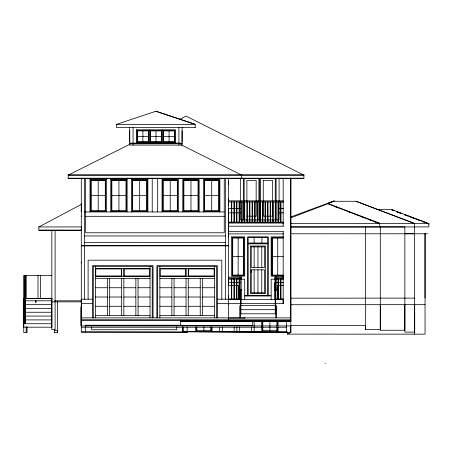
<?xml version="1.0" encoding="UTF-8"?>
<svg xmlns="http://www.w3.org/2000/svg" width="475" height="475" viewBox="0 0 475 475"><rect width="100%" height="100%" fill="white"/><g stroke="black" fill="none" stroke-linecap="round" stroke-linejoin="round"><path stroke-width="0.71" d="M25.08 318.535L25.08 277.923M26.208 275.559L26.208 298.478L52.06 298.294M38.012 298.454L38.012 275.536M38.825 230.173L81.296 230.238L81.296 226.931L38.825 226.931L38.825 230.238L81.296 230.203M38.825 226.967L81.296 204.428M40.589 298.454L40.589 275.536M54.382 332.583L57.653 332.589L57.653 301.524M81.296 216.137L81.296 325.613L80.887 325.66L80.887 307.082L81.296 307.076M81.296 211.903L81.296 178.214M84.568 299.202L84.568 245.771M84.568 245.777L84.568 178.22M85.66 178.22L85.66 232.786L224.248 232.786L224.248 178.22M88.112 299.202L88.112 260.193L221.795 260.193L221.795 299.202M90.024 211.945L90.024 178.22M92.477 317.864L92.477 265.65L153.045 265.65L153.045 317.864M93.296 317.864L93.296 266.463L152.226 266.463L152.226 317.864M98.206 210.852L98.206 180.298M106.394 211.945L106.394 178.22M110.758 211.945L110.758 178.22M118.94 210.852L118.94 180.298M127.128 211.945L127.128 178.22M129.717 143.218L129.717 127.621M131.492 211.945L131.492 178.22M133.071 127.621L133.071 145.083M139.674 210.852L139.674 180.298M147.862 211.945L147.862 178.22M149.441 142.898L149.441 129.806M152.226 211.945L152.226 178.22M156.863 317.864L156.863 265.65L217.425 265.65L217.425 317.864M157.682 317.864L157.682 266.463L216.612 266.463L216.612 317.864M157.682 211.945L157.682 178.22M162.046 211.945L162.046 179.206L178.416 179.206L178.416 211.945M162.539 142.898L162.539 129.806M170.228 210.852L170.228 180.298M178.903 127.621L178.903 145.083M182.78 211.945L182.78 179.206L199.15 179.206L199.15 211.945M182.911 326.948L182.94 332.346L187.144 332.346L187.144 327.156M182.94 327.156L182.94 331.508L286.449 331.514L286.449 332.369L187.144 331.728L290.813 332.411L290.813 234.888M190.962 210.852L190.962 180.298M203.514 211.945L203.514 179.206L219.883 179.206L219.883 211.945M211.696 210.852L211.696 180.298M225.34 299.202L225.34 245.771M225.34 245.777L225.34 178.22M228.612 317.822L228.612 303.608M228.612 178.184L228.612 299.202L217.425 299.202M231.343 298.965L231.343 278.231M231.343 222.656L231.343 201.922M231.752 298.965L231.752 278.231M231.752 222.656L231.752 201.922M233.932 298.965L233.932 278.231M233.932 222.656L233.932 201.922M234.341 298.965L234.341 278.231M234.341 222.656L234.341 201.922M236.526 298.965L236.526 278.231M236.526 222.656L236.526 201.922M236.936 298.965L236.936 278.231M236.936 222.656L236.936 201.922M238.135 275.346L238.159 237.969M238.379 299.345L238.379 285.499L228.612 285.487L228.612 279.158L244.708 279.169L244.708 299.345M239.115 298.965L239.115 278.231M239.115 222.656L239.115 201.922M239.525 298.965L239.525 278.231M239.525 222.656L239.525 201.922M240.071 305.603L240.071 317.876L240.071 305.603L276.082 305.603L276.082 317.888L276.082 305.603M240.071 290.338L240.071 289.412L241.163 289.412L241.163 290.338L240.071 290.338L240.071 277.145L240.071 278.231M279.08 178.113L279.08 219.955L240.344 219.955L240.344 178.113M240.481 313.791L240.481 289.637M240.89 313.791L240.89 289.637M241.175 299.345L241.163 277.145L228.612 277.139L228.612 278.231L240.457 278.231M241.71 222.656L241.71 201.922M242.119 222.656L242.119 201.922M243.342 219.955L243.342 178.315M244.162 219.955L244.162 178.416M244.298 222.656L244.298 201.922M244.708 222.656L244.708 201.922M246.893 222.656L246.893 180.399L256.168 180.399L256.168 216.137L246.893 216.137M247.303 222.656L247.303 201.922M247.713 295.812L247.713 236.888L268.209 236.9L268.173 295.83L244.708 295.812L270.055 295.83M248.116 295.812L248.116 243.841L267.799 243.859L267.763 295.83M249.482 222.656L249.482 201.922M249.892 222.656L249.892 201.922M251.245 272.252L251.245 292.802L264.64 292.814L264.658 269.842L251.245 269.83L251.245 272.252L251.245 269.83M252.077 222.656L252.077 201.922M252.486 222.656L252.486 201.922M252.623 325.951L252.623 320.975M254.161 332.09L254.161 321.367M254.131 292.802L254.131 269.836M254.137 267.389L254.137 246.863M254.107 243.028L254.113 237.298M254.665 222.656L254.665 201.922M255.075 222.656L255.075 201.922M257.26 222.656L257.26 201.922M257.67 222.656L257.67 201.922M257.949 292.808L257.949 269.836M257.961 267.389L257.961 246.863M258.893 219.955L258.893 178.416M259.712 219.955L259.712 178.315M259.849 222.656L259.849 201.922M260.258 222.656L260.258 201.922M260.532 219.955L260.532 178.416M261.695 332.156L261.695 321.367M261.778 267.389L261.778 246.869M261.749 292.808L261.767 269.842M262.443 222.656L262.443 201.922M262.515 332.162L262.515 321.427M262.853 222.656L262.853 201.922M265.032 222.656L265.032 201.922M265.442 222.656L265.442 201.922M267.627 222.656L267.627 201.922M268.037 222.656L268.037 201.922M270.216 222.656L270.216 201.922M270.625 222.656L270.625 201.922M271.16 299.345L271.172 279.187L283.551 279.199M272.81 222.656L272.81 201.922M273.22 222.656L273.22 201.922M274.692 299.345L274.704 282.726L283.539 282.732M274.989 290.338L274.989 289.412L276.082 289.412L276.082 290.338L274.989 290.338L274.989 277.145L283.177 277.139L283.177 278.231L275.809 278.231L275.809 298.965M275.262 313.791L275.262 289.637M275.262 219.955L275.262 178.416M275.399 222.656L275.399 201.922M275.672 313.791L275.672 289.637M275.809 222.656L275.809 201.922M276.082 290.338L276.082 277.145L276.082 278.231M276.082 219.955L276.082 178.315M277.489 299.345L277.501 285.528L283.599 285.528M277.738 275.102L277.738 237.999M277.994 298.965L277.994 278.231M277.994 222.656L277.994 201.922M278.403 298.965L278.403 278.231M278.403 222.656L278.403 201.922M280.582 298.965L280.582 278.231M280.582 222.656L280.582 201.922M280.992 298.965L280.992 278.231M280.992 222.656L280.992 201.922M283.177 231.663L283.177 303.412L283.177 298.965L275.28 298.965L275.28 303.418M283.177 226.213L283.177 178.196M286.449 325.951L286.449 327.239L81.296 327.239M290.813 178L290.813 321.314L180.595 321.314M380.297 304.701L380.297 329.543L365.459 329.543L365.459 304.701M365.459 226.991L365.459 304.724M380.297 226.961L380.297 330.244L404.848 330.244L404.848 304.695M414.675 304.683L414.675 332.108L404.848 332.108L404.848 226.949L290.813 226.991M414.675 334.168L414.657 223.416L356.001 201.275L334.186 201.275L328.237 203.543M425.042 304.629L425.042 334.168L287.553 334.127L287.553 331.924M425.042 298.068L425.042 233.765L425.042 304.665L290.813 304.724M290.813 298.163L414.675 298.116M261.879 243.034L261.957 237.304M287.553 334.133L290.813 332.417L290.813 325.939L81.296 325.951M129.788 144.287L68.198 175.132L303.911 175.132L186.052 116.114L179.431 119.427M379.739 226.925L379.739 223.648L327.685 203.799L327.679 203.371L334.287 200.854L290.118 217.206M290.712 217.9L327.685 203.799M195.189 127.597L116.624 127.627L116.624 124.319L155.907 111.239L195.189 124.319L195.189 127.627M129.717 143.753L182.097 143.67M116.624 124.349L195.189 124.349L155.907 111.239M137.435 136.349L148.348 136.349M150.533 136.349L161.447 136.349M163.626 136.349L174.539 136.349M69.683 174.8L68.198 174.8L68.198 178.404L303.911 178.404L303.911 174.8L302.427 174.8M68.198 174.954L303.911 174.931M68.198 178.226L303.911 178.202M90.024 179.206L106.394 179.206M110.758 179.206L127.128 179.206M131.492 179.206L147.862 179.206M91.117 195.575L105.302 195.575M111.851 195.575L126.035 195.575M132.584 195.575L146.769 195.575M163.139 195.575L177.323 195.575M183.873 195.575L198.057 195.575M204.333 195.575L218.791 195.575M228.612 200.83L283.177 200.83L283.177 202.576M228.612 201.917L283.177 201.922M240.344 208.501L228.612 208.501L228.612 237.268M279.08 208.501L283.48 208.501M377.103 209.327L391.293 209.327L428.848 223.648L428.854 224.069L426.805 223.286M84.568 211.945L224.248 211.945M228.612 212.865L240.344 212.865M279.08 212.865L283.48 212.865M85.66 216.309L224.248 216.309M228.612 222.14L283.409 222.14M228.612 222.65L283.177 222.656L283.177 223.06L228.612 223.06M290.409 223.648L428.848 223.648L428.848 226.925L290.308 226.925M228.612 226.213L283.409 226.201M228.612 231.669L283.373 231.652M427.494 233.765L290.813 233.795L290.813 178.707M84.568 235.95L225.34 235.95M84.568 242.505L225.34 242.505M232.703 256.518L243.616 256.518M272.264 256.553L283.207 256.553M95.481 268.648L150.041 268.648M159.861 268.648L214.427 268.648M51.686 275.536L23.75 275.536L23.75 332.595L27.022 332.625L27.022 326.699M95.481 276.284L150.041 276.284M159.861 276.284L214.427 276.284M275.399 278.231L274.989 278.231L274.989 277.139M95.481 278.469L150.041 278.469M159.861 278.469L214.427 278.469M95.481 287.743L107.487 287.743M109.666 287.743L121.671 287.743M123.85 287.743L135.856 287.743M138.041 287.743L150.041 287.743M159.861 287.743L171.867 287.743M174.052 287.743L186.052 287.743M188.237 287.743L200.242 287.743M202.421 287.743L214.427 287.743M95.481 297.017L107.487 297.017M109.666 297.017L121.671 297.017M123.85 297.017L135.856 297.017M138.041 297.017L150.041 297.017M159.861 297.017L171.867 297.017M174.052 297.017L186.052 297.017M188.237 297.017L200.242 297.017M202.421 297.017L214.427 297.017M228.612 298.965L240.908 298.965L240.896 303.466L240.534 303.466L240.534 299.375M92.477 299.202L81.296 299.202L81.296 332.132L187.144 332.346L182.78 332.334M228.612 299.375L283.409 299.345M23.75 300.8L51.828 300.8M54.382 300.812L81.296 300.812M51.828 301.851L81.296 301.851M24.296 301.946L25.389 301.946M228.612 303.4L283.409 303.4M81.296 303.567L92.477 303.567M217.425 303.567L228.612 303.567M23.75 304.617L51.828 304.617M95.481 306.298L107.487 306.298M109.666 306.298L121.671 306.298M123.85 306.298L135.856 306.298M138.041 306.298L150.041 306.298M159.861 306.298L171.867 306.298M174.052 306.298L186.052 306.298M188.237 306.298L200.242 306.298M202.421 306.298L214.427 306.298M23.75 308.441L51.828 308.435M240.071 309.694L276.082 309.7M23.75 312.259L51.828 312.259M240.071 313.791L276.082 313.791M95.481 315.572L150.041 315.572M159.861 315.572L214.427 315.572M23.75 316.083L51.828 316.083M81.296 317.864L290.813 317.876M228.612 318.078L244.904 318.078M23.75 319.907L51.828 319.901M81.296 320.013L290.813 320.067M81.296 320.085L290.813 320.108M180.595 320.69L290.813 320.732M180.595 321.355L290.813 321.355M23.75 323.724L51.828 323.724M180.595 325.227L85.66 325.227L85.66 331.9M85.66 325.387L252.623 325.393M290.813 325.589L365.459 325.589L365.459 329.543M196.769 330.297L210.953 330.297M262.788 330.297L276.973 330.297M54.382 330.463L57.653 330.463L57.653 332.589M182.94 331.728L187.144 331.728M81.296 331.9L182.78 331.906M285.368 332.316L287.553 332.316M404.569 233.753L414.675 233.736M228.612 233.866L283.611 233.914M283.581 236.912L271.172 236.906L271.172 276.189L283.551 276.201M283.492 237.732L271.991 237.726L271.991 275.369L283.462 275.381M283.219 238.005L272.264 237.999L272.264 275.096L283.189 275.108M247.713 243.432L268.209 243.449M228.612 282.69L240.433 282.702M268.713 295.83L271.16 295.83M391.994 210.003L394.078 210.775M396.863 211.803L401.725 213.607M404.51 214.635L428.848 223.648M391.982 210.003L394.03 210.787M396.762 211.826L400.176 213.132M404.272 214.694L407.687 215.994M410.418 217.033L415.197 218.856M416.563 219.379L418.612 220.162M422.708 221.724L424.757 222.508M356.001 201.275L414.657 223.648M327.679 203.371L379.733 223.226L379.739 223.648M335.113 206.672L337.167 207.456M348.81 211.892L350.865 212.675M354.973 214.243L357.028 215.027M362.508 217.117L364.562 217.9M368.671 219.468L370.726 220.252M374.834 221.819L378.26 223.125M180.779 144.62L241.71 175.132M286.449 331.508L286.449 332.369L286.449 321.147M325.185 363.393L325.185 363.761M283.177 223.309L283.177 223.719M278.065 321.433L278.065 325.779M278.065 327.228L278.065 332.298M277.246 321.48L277.246 325.803M277.246 327.245L277.246 332.286M276.973 320.987L276.973 332.286M275.642 299.375L275.642 303.418M275.399 290.082L275.399 298.965M269.883 320.987L269.883 332.227M262.788 320.987L262.788 332.162M251.435 327.008L251.435 332.067M244.904 317.864L244.904 318.179M241.71 174.931L241.71 178.404M241.163 277.139L241.163 278.231M240.083 298.965L240.071 299.375M239.602 326.96L239.602 331.966M236.871 326.996L236.871 331.942M234.145 326.937L234.145 331.918M228.612 181.088L228.612 184.727M228.612 198.568L228.612 205.853M228.612 295.8L228.612 304.238M228.612 317.223L228.612 320.085M222.312 326.889L222.312 331.817M219.581 327.346L219.581 331.793M214.427 266.463L214.427 317.864M212.046 327.346L212.046 331.728M211.227 327.364L211.227 331.716M210.953 326.717L210.953 331.716M203.858 326.717L203.858 331.657M202.421 278.469L202.421 315.572M200.242 278.469L200.242 315.572M196.769 326.717L196.769 331.592M196.496 327.204L196.496 331.592M195.676 327.18L195.676 331.586M188.237 268.648L188.237 276.284M188.237 278.469L188.237 315.572M186.052 268.648L186.052 276.284M186.052 278.469L186.052 315.572M182.78 326.948L182.78 331.514M182.097 127.621L182.097 143.135L129.883 143.135L129.717 145.083L182.097 145.083L182.097 143.118M182.097 130.916L182.097 141.847M180.595 320.067L180.595 325.393M176.777 326.83L176.777 329.739L91.663 329.739L91.663 326.83M174.052 278.469L174.052 315.572M171.867 278.469L171.867 315.572M169.082 130.892L169.082 141.805M159.861 266.463L159.861 317.864M155.99 130.892L155.99 141.805M150.041 266.463L150.041 317.864M142.892 130.892L142.892 141.805M138.041 278.469L138.041 315.572M135.856 278.469L135.856 315.572M129.717 130.863L129.717 141.787M123.85 268.648L123.85 276.284M123.85 278.469L123.85 315.572M121.671 268.648L121.671 276.284M121.671 278.469L121.671 315.572M109.666 278.469L109.666 315.572M107.487 278.469L107.487 315.572M95.481 266.463L95.481 317.864M81.296 203.247L81.296 216.268M81.296 262.17L81.296 262.996M55.106 230.203L55.106 329.68L51.828 329.68L51.828 230.191M54.382 329.626L54.382 332.637M36.07 300.8L36.07 302.533L35.524 302.533L35.524 300.8M26.208 326.669L26.208 332.595M25.389 276.664L25.389 275.559L25.389 323.724L25.389 319.835M25.389 295.177L25.389 295.794M25.08 302.522L25.08 304.261M24.296 276.664L24.296 275.559L24.296 323.724L24.296 319.835M24.296 295.177L24.296 295.794M90.844 180.405L90.844 211.126L105.575 211.126L105.575 180.025L90.844 180.025L90.844 180.405M91.117 180.405L91.117 210.852L105.302 210.852L105.302 180.298L91.117 180.405M111.577 180.025L111.577 211.126L126.308 211.126L126.308 180.025L111.577 180.025M111.851 180.298L111.851 210.852L126.035 210.852L126.035 180.298L111.851 180.298M132.311 180.025L132.311 211.126L147.042 211.126L147.042 180.025L132.311 180.025M132.584 180.298L132.584 210.852L146.769 210.852L146.769 180.298L132.584 180.298M136.349 129.806L136.349 142.898L175.631 142.898L175.631 129.806L136.349 129.806M137.162 130.619L137.162 142.078L148.622 142.078L148.622 130.619L137.162 130.619M150.26 130.619L150.26 142.078L161.72 142.078L161.72 130.619L150.26 130.619M162.866 180.025L162.866 211.126L177.597 211.126L177.597 180.025L162.866 180.025M163.139 180.298L163.139 210.852L177.323 210.852L177.323 180.298L163.139 180.298M163.352 130.619L163.352 142.078L174.812 142.078L174.812 130.619L163.352 130.619M183.599 180.025L183.599 211.126L198.33 211.126L198.33 180.025L183.599 180.025M183.873 180.298L183.873 210.852L198.057 210.852L198.057 180.298L183.873 180.298M204.333 180.025L204.333 211.126L219.064 211.126L219.064 180.025L204.333 180.025M204.606 180.298L204.606 210.852L218.791 210.852L218.791 180.298L204.606 180.298M231.616 236.877L231.616 276.159L244.708 276.171L244.708 236.882L231.616 236.877M232.429 237.696L232.429 275.34L243.889 275.352L243.889 237.702L232.429 237.696M232.703 237.969L232.703 275.067L243.616 275.078L243.616 237.975L232.703 237.969M250.313 246.038L250.313 293.621L265.567 293.633L265.602 246.05L250.313 246.038M251.263 246.857L251.245 267.389L264.658 267.389L264.676 246.869L251.263 246.857M263.263 180.399L263.263 216.137L272.537 216.137L272.537 180.399L263.263 180.399M148.348 130.892L137.435 130.892L137.435 141.805L148.348 141.805L148.348 130.892M161.447 130.892L150.533 130.892L150.533 141.805L161.447 141.805L161.447 130.892M174.539 130.892L163.626 130.892L163.626 141.805L174.539 141.805L174.539 130.892M228.612 245.729L81.296 245.771L228.612 245.771M121.398 268.921L95.754 268.921L95.754 276.017L121.398 276.017L121.398 268.921M149.768 268.921L124.123 268.921L124.123 276.017L149.768 276.017L149.768 268.921M185.778 268.921L160.134 268.921L160.134 276.017L185.778 276.017L185.778 268.921M214.154 268.921L188.51 268.921L188.51 276.017L214.154 276.017L214.154 268.921M51.828 298.478L23.75 298.478L23.75 327.198L51.828 327.198L51.828 298.478M25.389 300.218L24.296 300.218L24.296 302.682L25.389 302.682L25.389 300.218M267.799 237.31L248.116 237.298L248.116 243.022L267.799 243.04L267.799 237.31"/></g></svg>
